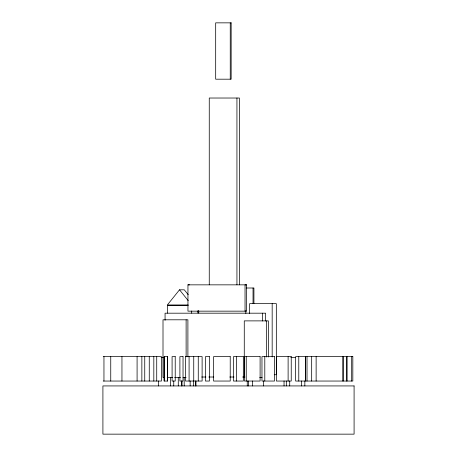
<?xml version="1.0" encoding="UTF-8"?>
<svg xmlns="http://www.w3.org/2000/svg" width="457" height="457" viewBox="0 0 457 457"><rect width="100%" height="100%" fill="white"/><g stroke="black" fill="none" stroke-linecap="round" stroke-linejoin="round"><path stroke-width="0.69" d="M188.21 294.691L184.291 289.812L179.51 289.812L167.319 304.985L188.221 304.985M245.038 311.154L245.038 284.848L246.614 284.848L246.614 311.154L187.953 311.154L187.953 284.848L189.524 284.848M187.953 284.848L246.614 284.848M246.506 288.001L253.926 288.001L253.926 303.574M188.141 305.327L167.57 305.327L167.57 313.136M103.213 356.631L161.447 356.631L161.447 381.047L103.213 381.047M185.536 356.631L202.114 356.631L202.114 381.047L185.536 381.047L185.599 356.631M161.121 357.608L163.6 357.608M290.823 357.608L295.588 357.608M274.223 374.723L276.331 374.723L276.331 303.637L249.636 303.637L249.636 313.593M201.686 377.019L205.953 377.019M208.792 377.019L213.767 377.019M229.745 377.019L234.013 377.019M242.541 377.019L245.043 377.019M164.406 377.465L163.006 377.465L163.006 319.803L187.901 319.803L187.901 356.82M167.211 377.465L172.809 377.465M174.597 377.465L180.515 377.465M183 377.465L186.119 377.465M259.662 377.568L262.078 377.568M179.51 289.812L188.221 300.649M351.684 356.631L351.684 381.047M347.017 356.631L347.017 381.047M346.754 356.631L346.754 381.047M343.487 356.631L343.487 381.047M342.75 356.631L342.75 381.047M316.13 356.631L316.13 381.047M311.674 356.631L311.674 381.047M307.024 356.631L307.024 381.047M304.848 380.972L304.848 385.931M301.437 380.972L301.437 385.931M298.775 356.631L298.775 381.047M289.721 380.972L289.721 385.931M288.116 356.631L288.116 381.047M286.316 380.972L286.316 385.931M284.043 380.972L284.043 385.931M272.172 303.637L272.172 356.951M268.373 357.02L268.373 320.883L244.272 320.883L244.272 377.568M266.66 320.883L266.66 357.02M265.654 320.991L265.654 313.188L165.068 313.188L165.068 320.283M264.792 356.631L264.792 381.047M263.432 380.972L263.432 385.931M262.444 313.188L262.444 320.991M253.041 288.001L253.041 303.574M252.607 380.972L252.607 385.931M248.419 380.995L248.419 385.959M247.254 380.995L247.254 385.959M246.254 356.631L246.254 381.047M245.849 310.651L245.849 313.479M239.405 284.797L239.405 98.026L209.26 98.026L209.26 284.797M236.937 98.026L236.937 284.797M236.583 356.631L236.583 381.047M230.248 22.85L230.248 79.192M198.761 310.823L198.761 312.942M198.601 310.794L198.601 312.931M198.264 356.631L198.264 381.047M197.864 310.794L197.864 312.931M195.967 380.995L195.967 385.959M195.567 380.972L195.567 385.931M193.739 356.631L193.739 381.047M193.385 380.972L193.385 385.931M191.683 311.011L191.683 313.136M190.146 380.972L190.146 385.931M189.089 356.631L189.089 381.047M186.119 319.803L186.119 356.82M184.194 377.431L184.194 385.931M181.96 380.972L181.96 385.931M181.732 380.972L181.732 385.931M178.276 377.431L178.276 385.931M173.751 380.972L173.751 385.931M170.512 377.431L170.512 385.931M167.416 356.631L167.416 381.047M164.28 356.631L164.28 381.047M158.642 380.972L158.642 385.931M156.722 356.631L156.722 381.047M153.82 356.631L153.82 381.047M149.268 356.631L149.268 381.047M144.743 356.631L144.743 381.047M141.859 356.631L141.859 381.047M137.089 356.631L137.089 381.047M121.95 356.631L121.95 381.047M110.748 356.631L110.748 381.047M103.956 356.631L103.956 381.047M231.162 22.85L215.681 22.85L215.681 79.192L231.162 79.192L231.162 22.85M167.633 356.631L164.063 356.631L164.063 381.047L167.633 381.047L167.633 356.631M175.225 356.631L172.089 356.631L172.089 381.047L175.225 381.047L175.225 356.631M183.034 356.631L179.898 356.631L179.898 381.047L183.034 381.047L183.034 356.631M209.437 356.631L205.45 356.631L205.45 381.047L209.437 381.047L209.437 356.631M230.225 356.631L213.579 356.631L213.579 381.047L230.225 381.047L230.225 356.631M243.324 356.631L233.447 356.631L233.447 381.047L243.324 381.047L243.324 356.631M260.102 356.631L244.472 356.631L244.472 381.047L260.102 381.047L260.102 356.631M274.514 356.631L261.97 356.631L261.97 381.047L274.514 381.047L274.514 356.631M291.235 356.631L276.399 356.631L276.399 381.047L291.235 381.047L291.235 356.631M305.51 356.631L295.639 356.631L295.639 381.047L305.51 381.047L305.51 356.631M352.827 356.631L305.664 356.631L305.664 381.047L352.827 381.047L352.827 356.631M354.089 385.931L102.911 385.931L102.911 434.15L354.089 434.15L354.089 385.931"/></g></svg>
